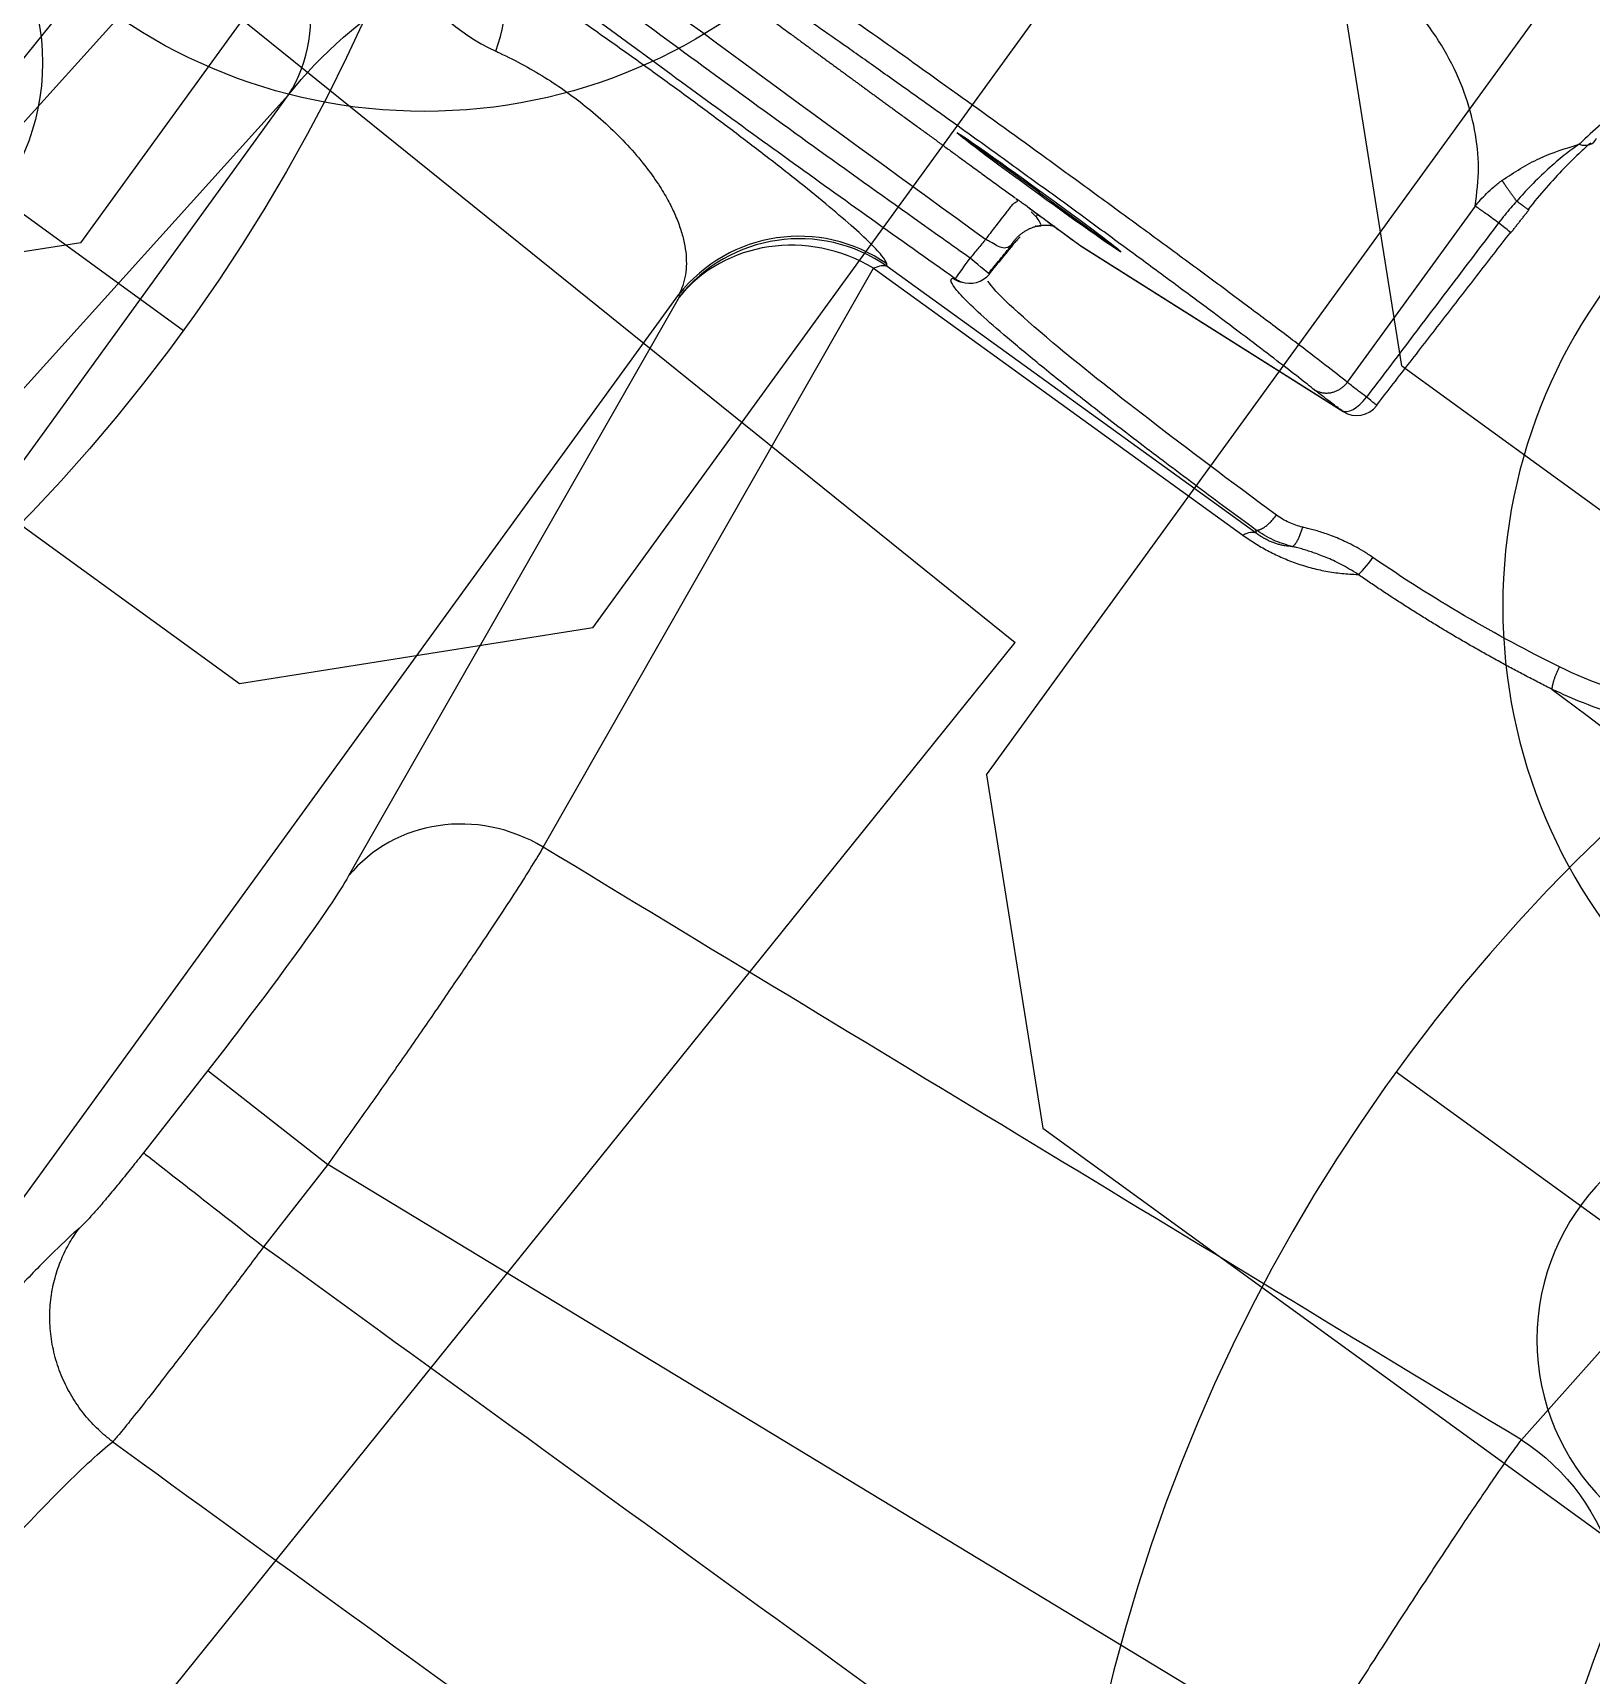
# Model space of a CAD drawing. Header units: millimetres. Extents: x 10462777 to 22643323, y 453826 to 1389191.
# Drawn here: x 11278893.5 to 11278924.29, y 585002.02 to 585034.47 of the extents above; entities that cross this region are included whole.
import ezdxf

# ---------------------------------------------------------------- set-up
doc = ezdxf.new("R2010")
doc.units = ezdxf.units.MM
doc.header["$LTSCALE"] = 200
doc.header["$MEASUREMENT"] = 0
doc.linetypes.add('CENTER', pattern=[2, 1.25, -0.25, 0.25, -0.25])
doc.linetypes.add('PHANTOM', pattern=[2.5, 1.25, -0.25, 0.25, -0.25, 0.25, -0.25])
doc.layers.get('0').update_dxf_attribs({"linetype": 'CONTINUOUS'})
for name, color, linetype in [('1', 1, 'CENTER'), ('CL', 3, 'CONTINUOUS'), ('DR1438-001-003-000', 7, 'CONTINUOUS'), ('DR1501-002-005-002', 7, 'CONTINUOUS')]:
    doc.layers.add(name, color=color, linetype=linetype)
doc.layers.add('LAYOUT', color=8, linetype='CONTINUOUS', lineweight=25)

# ---------------------------------------------------------------- blocks, each defined once
blk = doc.blocks.new('A$C33154A40')
at = {"layer": 'DR1438-001-003-000'}
for p, q in [((104, 27.561, 41.999), (104, 2.561, 41.999)), ((62, 25.061, 41.999), (104, 25.061, 41.999)), ((0, 2.561, 41.999), (104, 2.561, 41.999))]:
    blk.add_line(p, q, dxfattribs=at)
blk = doc.blocks.new('A$C62312D5F')
at = {"layer": 'DR1438-001-003-000'}
blk.add_blockref('A$C33154A40', (0, 0), dxfattribs=at)
blk = doc.blocks.new('A$C63343886')
at = {"layer": 'DR1438-001-003-000'}
blk.add_blockref('A$C62312D5F', (530.734, 387.084, -41.999), dxfattribs=at)
blk = doc.blocks.new('A$C321A0869')
at = {"layer": '1', "color": 155, "linetype": 'Continuous'}
for p, q in [((422.215, 247.351), (422.215, 243.048)), ((415.077, 242.505), (413.077, 242.505)), ((415.077, 242.54), (415.077, 242.505)), ((415.077, 242.505), (417.077, 242.505)), ((416.348, 242.134), (422.455, 242.531)), ((416.38, 242.135), (422.488, 242.532)), ((415.078, 242.139), (416.345, 242.134)), ((413.512, 239.556), (413.476, 239.593)), ((422.508, 239.578), (413.512, 239.556)), ((422.459, 239.626), (422.508, 239.578)), ((413.318, 239.37), (422.315, 239.391)), ((414.752, 226.281), (413.318, 239.37)), ((438.309, 238.644), (437.273, 228.161)), ((398.701, 238.074), (397.284, 224.823)), ((410.507, 206.072), (410.507, 236.687)), ((410.507, 236.687), (410.542, 236.65)), ((410.542, 236.65), (411.976, 223.561)), ((401.949, 235.354), (400.532, 222.103)), ((401.949, 206.072), (401.949, 235.354)), ((437.615, 220.598), (414.992, 218.709)), ((411.98, 218.817), (411.907, 216.756)), ((411.98, 218.817), (414.992, 218.709)), ((414.992, 218.709), (414.919, 216.648))]:
    blk.add_line(p, q, dxfattribs=at)
for centre, start, end in [((422.455, 243.033), 273.7184, 358.1889), ((416.348, 242.637), 269.7329, 273.7184), ((414.735, 240.654), 286.3248, 356.523)]:
    blk.add_arc(centre, 0.503, start, end, dxfattribs=at)
for centre, major_axis, ratio, start_param, end_param in [((422.881, 249.862), (0.485, -0.132), 0.647502, 5.49293, 6.629489), ((422.594, 247.352), (0.503, -0.016), 0.013366, 6.021525, 7.46456), ((422.455, 243.033), (-0.005, -0.503), 0.471691, 0.019794, 1.575201), ((422.455, 243.033), (0.503, -0.016), 0.016905, 0.000014, 1.079838), ((422.455, 243.033), (0.033, -0.502), 0.965636, 6.215984, 6.283209), ((416.348, 242.637), (-0.033, 0.502), 0.965636, 3.074391, 3.141616), ((414.735, 240.654), (0.007, -0.503), 0.015247, 0.052361, 1.570594), ((414.735, 240.654), (-0.502, 0.031), 0.000925, 3.138893, 4.697168), ((424.577, 240.571), (0.012, -0.503), 0.162715, 0.352855, 1.51461), ((414.735, 240.654), (-0.141, 0.483), 0.981358, 2.865819, 3.174421), ((413.519, 236.579), (2.158, 2.11), 0.997396, 0.811863, 2.330296), ((413.554, 236.543), (-2.158, -2.11), 0.997396, 3.953456, 5.471889), ((413.554, 236.543), (-0.007, 3.018), 0.217539, 0.053641, 0.356865), ((422.551, 236.564), (0.007, -3.018), 0.217539, 3.195232, 3.498458), ((413.554, 236.543), (3, 0.329), 0.940037, 1.546497, 2.987638), ((398.937, 235.246), (3.001, -0.321), 0.938062, 0.151539, 1.749148), ((414.988, 223.454), (3, 0.329), 0.940037, 1.546497, 2.987638)]:
    blk.add_ellipse(centre, major_axis=major_axis, ratio=ratio, start_param=start_param, end_param=end_param, dxfattribs=at)
at = {"layer": '1', "color": 155, "linetype": 'Continuous', "extrusion": (0, 0, -1)}
for start_param, end_param in [(0.000303, 1.570796), (3.141594, 6.283184), (1.570796, 3.14129)]:
    blk.add_ellipse((415.077, 242.505), major_axis=(-2, 0), ratio=0.017455, start_param=start_param, end_param=end_param, dxfattribs=at)
at = {"layer": '1', "color": 155, "linetype": 'Continuous'}
for points, degree in [([(423.533, 251.104), (423.403, 251.195), (423.131, 251.371), (422.683, 251.614), (422.198, 251.833), (421.679, 252.029), (421.125, 252.2), (420.54, 252.347), (419.923, 252.467), (419.273, 252.56), (418.586, 252.626), (417.861, 252.661), (417.076, 252.665), (416.475, 252.638), (416.157, 252.616)], 3), ([(422.215, 247.351), (422.218, 247.401), (422.226, 247.507), (422.249, 247.681), (422.287, 247.869), (422.324, 248.005), (422.347, 248.075)], 3), ([(422.821, 247.91), (422.815, 247.853), (422.804, 247.737), (422.791, 247.55), (422.786, 247.419), (422.785, 247.352)], 3), ([(423.096, 247.332), (423.105, 247.623), (423.118, 247.914)], 2), ([(422.785, 247.352), (422.732, 247.352), (422.63, 247.352), (422.493, 247.352), (422.375, 247.352), (422.28, 247.352), (422.234, 247.352), (422.215, 247.351)], 3), ([(422.785, 247.352), (422.774, 246.879), (422.754, 245.928), (422.723, 244.489), (422.702, 243.52), (422.692, 243.033)], 3), ([(422.951, 243.019), (423.085, 247.337)], 1), ([(421.739, 242.545), (421.625, 242.551), (421.349, 242.562), (420.783, 242.578), (420.083, 242.593), (419.266, 242.605), (418.353, 242.615), (417.364, 242.622), (416.322, 242.627), (415.251, 242.629), (414.176, 242.628), (413.122, 242.624), (412.113, 242.617), (411.173, 242.608), (410.324, 242.597), (409.583, 242.583), (408.971, 242.568), (408.503, 242.551), (408.295, 242.539), (408.216, 242.533)], 3), ([(422.455, 242.531), (422.371, 242.531), (422.214, 242.533), (422.01, 242.537), (421.847, 242.541), (421.77, 242.544), (421.739, 242.545)], 3), ([(415.107, 242.139), (415.111, 242.139), (415.118, 242.139), (415.128, 242.139), (415.134, 242.139)], 3), ([(415.134, 242.139), (415.539, 242.137), (415.943, 242.136), (416.348, 242.134)], 3), ([(415.32, 242.14), (415.318, 242.119), (415.317, 242.099), (415.316, 242.078)], 3), ([(393.474, 224.505), (394.259, 230.025), (395.045, 235.545), (395.83, 241.065)], 3), ([(404.01, 241.184), (407.26, 241.152), (411.007, 241.134), (414.772, 241.135)], 3), ([(414.772, 241.135), (414.767, 241.055), (414.757, 240.894), (414.747, 240.734), (414.743, 240.654)], 3), ([(415.213, 240.625), (415.261, 241.368)], 1), ([(428.911, 240.962), (427.531, 240.723), (426.075, 240.579), (424.66, 240.544)], 3), ([(424.66, 240.544), (424.583, 240.543), (424.437, 240.534), (424.239, 240.512), (424.058, 240.483), (423.894, 240.448), (423.744, 240.411), (423.609, 240.371), (423.487, 240.331), (423.376, 240.292), (423.275, 240.252), (423.213, 240.227), (423.183, 240.214)], 3), ([(429.057, 240.517), (432.113, 240.467), (435.169, 240.416), (438.225, 240.366)], 3), ([(414.742, 240.151), (414.064, 240.142), (412.713, 240.128), (410.689, 240.115), (408.693, 240.113), (406.728, 240.121), (405.441, 240.134), (404.805, 240.142)], 3), ([(422.459, 239.626), (421.971, 239.629), (421.024, 239.637), (419.67, 239.661), (418.439, 239.696), (417.359, 239.741), (416.442, 239.795), (415.694, 239.858), (415.144, 239.928), (414.81, 240.001), (414.673, 240.072), (414.682, 240.114), (414.703, 240.134)], 3), ([(414.703, 240.134), (414.706, 240.137), (414.715, 240.142), (414.732, 240.148), (414.742, 240.151)], 3), ([(422.315, 239.391), (422.413, 239.392), (422.608, 239.399), (422.892, 239.428), (423.178, 239.478), (423.475, 239.552), (423.774, 239.652), (424.067, 239.776), (424.349, 239.925), (424.529, 240.039), (424.617, 240.1)], 3), ([(423.183, 240.214), (423.095, 240.177), (422.914, 240.121), (422.722, 240.101), (422.624, 240.102)], 3), ([(424.617, 240.1), (424.546, 240.097), (424.411, 240.087), (424.228, 240.064), (424.06, 240.035), (423.907, 240.001), (423.767, 239.965), (423.64, 239.928), (423.524, 239.89), (423.419, 239.853), (423.322, 239.815), (423.262, 239.791), (423.233, 239.779)], 3), ([(413.476, 239.593), (413.45, 239.62), (413.328, 239.671), (412.949, 239.742), (412.405, 239.802), (411.729, 239.852), (410.956, 239.892), (410.116, 239.92), (409.233, 239.939), (408.323, 239.948), (407.398, 239.949), (406.465, 239.941), (405.529, 239.926), (404.59, 239.903), (403.98, 239.882), (403.678, 239.871)], 3), ([(404.757, 238.454), (404.52, 239.25), (404.078, 239.832), (403.678, 239.871)], 3), ([(423.233, 239.779), (423.216, 239.767), (423.179, 239.745), (423.122, 239.713), (423.062, 239.684), (422.998, 239.657), (422.928, 239.633), (422.852, 239.613), (422.769, 239.596), (422.684, 239.584), (422.598, 239.578), (422.538, 239.577), (422.508, 239.578)], 3), ([(402.674, 238.458), (403.134, 238.479), (403.886, 238.271), (404.757, 238.454)], 3), ([(401.949, 235.354), (401.996, 236.39), (402.223, 237.441), (402.674, 238.458)], 3), ([(437.273, 228.161), (429.766, 227.534), (422.259, 226.908), (414.752, 226.281)], 3), ([(414.752, 226.281), (414.765, 226.157), (414.789, 225.864), (414.825, 225.291), (414.859, 224.597), (414.89, 223.794), (414.919, 222.896), (414.944, 221.92), (414.965, 220.884), (414.981, 219.807), (414.989, 219.075), (414.992, 218.709)], 3), ([(411.976, 223.561), (412.014, 223.213), (412.057, 221.902), (412.017, 219.845), (411.98, 218.817)], 3), ([(411.907, 216.756), (411.902, 216.629), (411.892, 216.38), (411.873, 216.012), (411.852, 215.673), (411.829, 215.371), (411.805, 215.119), (411.781, 214.924), (411.766, 214.839), (411.758, 214.807)], 3), ([(437.789, 216.648), (430.165, 216.648), (422.542, 216.648), (414.919, 216.648)], 3), ([(411.758, 214.807), (411.715, 214.628), (411.629, 214.191), (411.494, 213.291), (411.357, 212.167), (411.221, 210.833), (411.087, 209.309), (410.957, 207.616), (410.832, 205.773), (410.755, 204.477), (410.717, 203.81)], 3), ([(414.77, 211.778), (422.47, 211.778), (430.171, 211.778), (437.871, 211.778)], 3)]:
    blk.add_open_spline(points, degree=degree, dxfattribs=at)
for points, degree, knots in [([(423.533, 251.104), (423.522, 251.07), (423.475, 250.925), (423.392, 250.629), (423.284, 250.171), (423.208, 249.793), (423.167, 249.573), (423.162, 249.546)], 3, [0, 0, 0, 0, 0.081006, 0.34261, 0.633516, 0.956446, 1, 1, 1, 1]), ([(422.215, 247.351), (422.092, 247.574), (421.856, 248.001), (421.186, 248.744), (420.099, 249.493), (418.613, 249.942), (417.252, 250.074), (416.502, 250.026), (416.128, 250.002)], 3, [0, 0, 0, 0, 0.137255, 0.263793, 0.508463, 0.742699, 0.871622, 1, 1, 1, 1]), ([(422.347, 248.075), (422.449, 248.343), (422.653, 248.875), (422.993, 249.324), (423.162, 249.546)], 3, [0, 0, 0, 0, 0.50496, 1, 1, 1, 1]), ([(423.162, 249.546), (423.122, 249.437), (423.044, 249.195), (422.945, 248.783), (422.869, 248.348), (422.834, 248.05), (422.821, 247.91)], 3, [0, 0, 0, 0, 0.243613, 0.499968, 0.765174, 1, 1, 1, 1]), ([(423.331, 249.706), (423.311, 249.623), (423.262, 249.398), (423.193, 248.988), (423.134, 248.468), (423.109, 248.103), (423.101, 247.915)], 3, [0, 0, 0, 0, 0.174549, 0.449699, 0.72485, 1, 1, 1, 1]), ([(422.215, 243.048), (422.043, 243.055), (421.706, 243.069), (420.938, 243.087), (420.039, 243.102), (419.031, 243.114), (417.959, 243.123), (416.86, 243.128), (415.765, 243.131), (414.341, 243.132), (412.522, 243.126), (410.452, 243.108), (408.613, 243.078), (408.029, 243.05), (407.725, 243.036)], 3, [0, 0, 0, 0, 0.070682, 0.139053, 0.205122, 0.268885, 0.330342, 0.389493, 0.446337, 0.500874, 0.608644, 0.727773, 0.858235, 1, 1, 1, 1]), ([(422.692, 243.033), (422.689, 243.034), (422.62, 243.034), (422.494, 243.037), (422.343, 243.041), (422.258, 243.045), (422.223, 243.048), (422.215, 243.048)], 3, [0, 0, 0, 0, 0.012909, 0.311317, 0.609076, 0.907537, 1, 1, 1, 1]), ([(432.342, 243.084), (432.019, 242.457), (431.515, 241.967), (430.317, 241.286), (429.628, 241.086), (428.911, 240.962)], 3, [0, 0, 0, 0, 0.5, 0.5, 1, 1, 1, 1]), ([(432.717, 242.88), (432.594, 242.663), (432.345, 242.228), (431.829, 241.694), (431, 241.093), (430.045, 240.719), (429.277, 240.562), (429.057, 240.517)], 3, [0, 0, 0, 0, 0.164079, 0.329193, 0.498103, 0.855921, 1, 1, 1, 1]), ([(404.518, 242.19), (406.843, 242.166), (409.442, 242.153), (410.084, 242.15), (410.722, 242.148), (411.332, 242.145), (412.016, 242.144), (413.594, 242.14), (414.764, 242.139)], 2, [0, 0, 0, 0.5, 0.5, 0.625, 0.625, 0.75, 0.75, 1, 1, 1]), ([(414.778, 242.139), (414.803, 242.131), (414.853, 242.116), (414.805, 242.046), (414.793, 241.947), (414.788, 241.758), (414.776, 241.483), (414.773, 241.232), (414.772, 241.135)], 3, [0, 0, 0, 0, 0.126036, 0.252684, 0.395826, 0.502158, 0.808452, 1, 1, 1, 1]), ([(415.107, 242.139), (415.051, 242.139), (414.968, 242.139), (414.86, 242.139), (414.809, 242.14), (414.785, 242.14)], 3, [0, 0, 0, 0, 0.525898, 0.773863, 1, 1, 1, 1]), ([(415.134, 242.139), (415.136, 242.139), (415.139, 242.139), (415.131, 242.139), (415.117, 242.139), (415.107, 242.139)], 3, [0, 0, 0, 0, 0.189317, 0.410072, 1, 1, 1, 1]), ([(415.485, 241.982), (415.49, 241.992), (415.486, 242.017), (415.391, 242.069), (415.264, 242.092), (415.181, 242.102)], 3, [0, 0, 0, 0, 0.217772, 0.59489, 1, 1, 1, 1]), ([(415.404, 241.934), (415.411, 241.931), (415.426, 241.931), (415.455, 241.953), (415.482, 241.978), (415.497, 241.993)], 3, [0, 0, 0, 0, 0.352703, 0.694892, 1, 1, 1, 1]), ([(415.278, 241.454), (415.273, 241.376), (415.257, 241.099), (415.24, 240.822), (415.229, 240.623)], 3, [0, 0, 0, 0, 0.28498, 1, 1, 1, 1]), ([(415.295, 241.574), (415.292, 241.537), (415.281, 241.446), (415.259, 241.365), (415.246, 241.316)], 3, [0, 0, 0, 0, 0.396142, 1, 1, 1, 1]), ([(415.246, 241.316), (415.226, 241.277), (415.186, 241.202), (415.066, 241.166), (414.949, 241.155), (414.849, 241.143), (414.8, 241.138), (414.772, 241.135)], 3, [0, 0, 0, 0, 0.270338, 0.519855, 0.772389, 0.867622, 1, 1, 1, 1]), ([(414.743, 240.654), (414.29, 240.647), (413.016, 240.632), (410.934, 240.617), (408.519, 240.615), (406.557, 240.627), (405.41, 240.64), (405.028, 240.645)], 3, [0, 0, 0, 0, 0.134408, 0.378461, 0.622805, 0.872393, 1, 1, 1, 1]), ([(422.624, 240.102), (420.36, 240.114), (418.374, 240.171), (416.127, 240.325), (415.529, 240.404), (415.294, 240.491)], 3, [0, 0, 0, 0, 0.589975, 0.589975, 1, 1, 1, 1]), ([(429.057, 240.517), (427.948, 240.334), (426.811, 240.228), (425.708, 240.125), (424.617, 240.1)], 2, [0, 0, 0, 0.5, 0.5, 1, 1, 1]), ([(423.233, 239.779), (423.111, 239.736), (422.859, 239.646), (422.595, 239.633), (422.459, 239.626)], 3, [0, 0, 0, 0, 0.485547, 1, 1, 1, 1]), ([(404.757, 238.454), (404.783, 238.46), (404.984, 238.501), (405.363, 238.563), (405.903, 238.614), (406.434, 238.631), (406.966, 238.615), (407.503, 238.563), (408.036, 238.472), (408.527, 238.347), (408.94, 238.204), (409.274, 238.058), (409.552, 237.907), (409.792, 237.749), (409.998, 237.581), (410.169, 237.406), (410.307, 237.224), (410.414, 237.032), (410.478, 236.851), (410.501, 236.734), (410.507, 236.687)], 3, [0, 0, 0, 0, 0.009963, 0.074429, 0.134527, 0.192669, 0.251292, 0.312836, 0.379333, 0.448899, 0.513275, 0.569054, 0.622128, 0.676849, 0.731687, 0.786085, 0.841196, 0.898228, 0.958356, 1, 1, 1, 1]), ([(437.615, 220.598), (437.592, 220.964), (437.545, 221.724), (437.477, 222.887), (437.413, 224.079), (437.362, 225.141), (437.319, 226.137), (437.288, 227.018), (437.272, 227.724), (437.272, 228.034), (437.273, 228.161)], 3, [0, 0, 0, 0, 0.111761, 0.232341, 0.361736, 0.499944, 0.605523, 0.749982, 0.896936, 1, 1, 1, 1]), ([(437.273, 228.161), (438.335, 228.227), (439.425, 227.876), (441.032, 226.542), (441.539, 225.568), (441.602, 224.568)], 3, [0, 0, 0, 0, 0.5, 0.5, 1, 1, 1, 1]), ([(411.907, 216.756), (411.947, 216.754), (412.289, 216.742), (413.396, 216.702), (414.155, 216.675), (414.919, 216.648)], 3, [0, 0, 0, 0, 0.5, 0.5, 1, 1, 1, 1]), ([(414.919, 216.648), (414.914, 216.315), (414.903, 215.615), (414.88, 214.555), (414.857, 213.692), (414.834, 212.976), (414.812, 212.428), (414.789, 212.006), (414.776, 211.846), (414.77, 211.778)], 3, [0, 0, 0, 0, 0.150487, 0.317086, 0.49978, 0.601493, 0.749908, 0.893695, 1, 1, 1, 1]), ([(413.729, 202.613), (413.879, 204.84), (414.053, 206.855), (414.414, 210.027), (414.599, 211.181), (414.77, 211.778)], 3, [0, 0, 0, 0, 0.5, 0.5, 1, 1, 1, 1])]:
    blk.add_open_spline(points, degree=degree, knots=knots, dxfattribs=at)
for points, weights in [([(422.821, 247.91), (422.608, 247.975), (422.443, 248.032), (422.347, 248.075)], [1.03833690637, 0.99136371073, 0.987556774138, 1.02691609659]), ([(423.101, 247.915), (423.167, 247.905), (423.056, 247.903), (422.821, 247.91)], [1.12809454835, 0.952610763979, 0.957430663335, 1.14255424642]), ([(421.739, 242.545), (422.017, 242.547), (422.213, 242.755), (422.215, 243.048)], [1.17061192874, 0.943404432807, 0.943129689712, 1.16978769946]), ([(415.729, 242.143), (415.636, 242.104), (415.553, 242.049), (415.482, 241.979)], [1.01689684721, 1.00219351494, 0.997086113962, 1.00157464428]), ([(415.482, 241.979), (415.304, 241.804), (415.228, 241.567), (415.246, 241.316)], [1.00157473477, 1.0129901797, 1.08646959188, 1.2220129713]), ([(429.057, 240.517), (429.002, 240.584), (428.947, 240.751), (428.911, 240.962)], [1.09515396626, 0.96827936866, 0.968282011302, 1.09516189418]), ([(414.703, 240.134), (414.76, 240.134), (414.818, 240.145), (414.873, 240.166)], [1.1565772138, 1.10660668569, 1.0685969673, 1.04254805861]), ([(422.459, 239.626), (422.552, 239.641), (422.618, 239.833), (422.624, 240.102)], [1.13767916336, 0.947972612677, 0.954311933208, 1.15669712495]), ([(423.233, 239.779), (423.285, 239.819), (423.264, 239.99), (423.183, 240.214)], [1.09852867533, 0.952616162315, 0.968766582118, 1.14697993474]), ([(414.77, 211.778), (412.975, 211.804), (411.72, 213.067), (411.758, 214.807)], [1.17683013248, 0.941056590107, 0.941056622505, 1.17683022968])]:
    blk.add_rational_spline(points, weights, degree=3, dxfattribs=at)
blk = doc.blocks.new('A$C3D036A4C')
at = {"layer": 'DR1501-002-005-002'}
for p, q in [((0, 5), (0, 85)), ((5, 0), (0, 5)), ((5, 0), (95, 0))]:
    blk.add_line(p, q, dxfattribs=at)
blk = doc.blocks.new('A$C4F800965')
at = {"layer": 'CL'}
blk.add_line((35, 70), (35, 0), dxfattribs=at)
blk.add_circle((35, 35), 26, dxfattribs=at)
at = {"layer": 'DR1501-002-005-002'}
for centre, radius in [((35, 35), 35), ((35, 9), 4.5)]:
    blk.add_circle(centre, radius, dxfattribs=at)
blk = doc.blocks.new('A$C59BF75ED')
at = {"layer": 'DR1501-002-005-002'}
blk.add_circle((50, 15), 10.75, dxfattribs=at)
for name, p in [('A$C3D036A4C', (30, 0)), ('A$C4F800965', (0, 10))]:
    blk.add_blockref(name, p, dxfattribs=at)
blk = doc.blocks.new('A$C01323151')
at = {"layer": 'DR1501-002-005-002', "rotation": 90.00000000000004}
blk.add_blockref('A$C59BF75ED', (444.4, 152.367), dxfattribs=at)
blk = doc.blocks.new('A$C6B1410A9')
at = {"layer": 'DR1501-002-005-002', "xscale": -1, "rotation": 270}
blk.add_blockref('A$C59BF75ED', (435.06, 152.004), dxfattribs=at)
at = {"layer": 'DR1501-002-005-002', "rotation": 90.00000000000004}
blk.add_blockref('A$C59BF75ED', (414.4, 149.992), dxfattribs=at)
blk = doc.blocks.new('A$C256B494F')
at = {"layer": 'DR1501-002-005-002'}
blk.add_blockref('A$C59BF75ED', (475.786, 197.943, -10.028), dxfattribs=at)
blk = doc.blocks.new('A$C1F8A417F')
at = {"ltscale": 10}
blk.add_blockref('A$C63343886', (1434.042, 317.244), dxfattribs=at)
for name, p in [('A$C256B494F', (1576.882, 789.024, 10.028)), ('A$C6B1410A9', (1650.716, 788.607)), ('A$C01323151', (1633.375, 786.022))]:
    blk.add_blockref(name, p, dxfattribs=at)
at = {"layer": 'DR1501-002-005-002'}
blk.add_blockref('A$C321A0869', (1664.775, 743.024), dxfattribs=at)
blk = doc.blocks.new('A$C7DA30AB0')
at = {"layer": 'LAYOUT', "color": 6, "linetype": 'PHANTOM'}
blk.add_circle((3030.448, 3025.987, 0), 2693.021, dxfattribs=at)

msp = doc.modelspace()

# ---------------------------------------------------------------- block references
at = {"ltscale": 10, "rotation": 324.019764306913}
msp.add_blockref('A$C1F8A417F', (11276651.31599, 585455.73383, 0), dxfattribs=at)

# ---------------------------------------------------------------- next in the draw order: block references
at = {"ltscale": 10, "rotation": 51.1429793073033}
msp.add_blockref('A$C1F8A417F', (11278165.47006, 582967.95012, 0), dxfattribs=at)

# ---------------------------------------------------------------- next in the draw order: block references
at = {"ltscale": 10}
msp.add_blockref('A$C7DA30AB0', (11276684.40366, 580408.4363, 0), dxfattribs=at)

doc.saveas('drawing.dxf')
